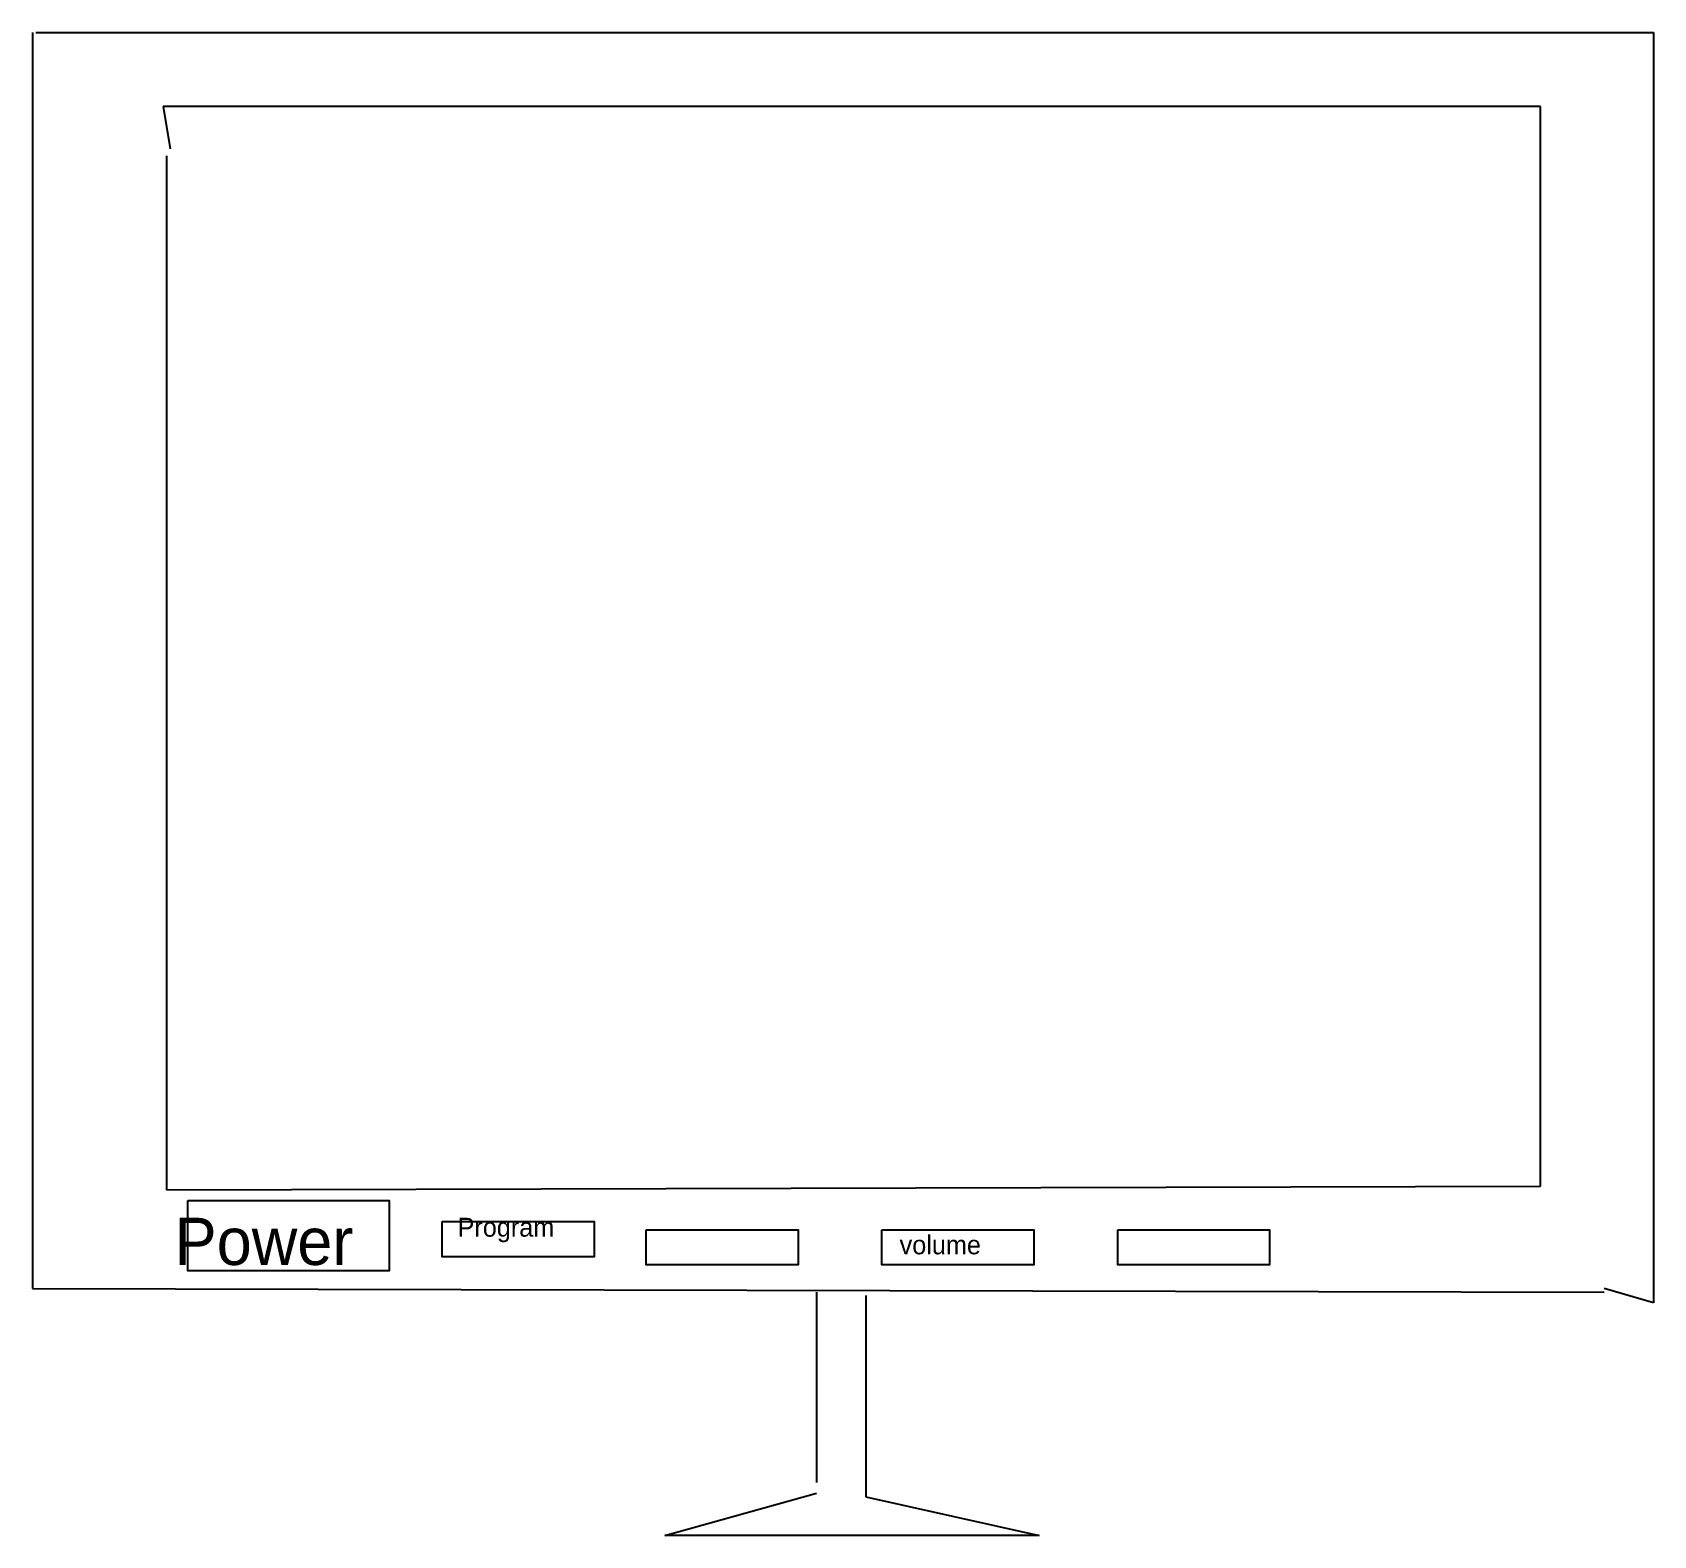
# Model space of a CAD drawing. Header units: inches. Extents: x 8 to 25.2, y -0.4 to 15.6.
import ezdxf

# ---------------------------------------------------------------- set-up
doc = ezdxf.new("R2010")
doc.units = ezdxf.units.IN
doc.header["$MEASUREMENT"] = 0

msp = doc.modelspace()

# ---------------------------------------------------------------- linework, layer by layer
for p, q in [((7.992, 15.567), (7.992, 2.25)), ((8.03, 15.567), (25.181, 15.567)), ((25.181, 15.567), (25.181, 2.1)), ((23.982, 14.781), (9.378, 14.781)), ((9.378, 14.781), (9.453, 14.332)), ((23.982, 3.334), (23.982, 14.781)), ((9.415, 14.257), (9.415, 3.297)), ((9.415, 3.297), (23.982, 3.334)), ((7.992, 2.25), (24.657, 2.212)), ((25.181, 2.1), (24.657, 2.25)), ((16.306, 2.212), (16.306, 0.192)), ((16.83, 2.175), (16.83, 0.043)), ((14.696, -0.369), (16.306, 0.08)), ((16.83, 0.043), (18.665, -0.369)), ((18.665, -0.369), (14.696, -0.369))]:
    msp.add_line(p, q)
for points in [[(9.64, 3.185), (11.775, 3.185), (11.775, 2.437), (9.64, 2.437)], [(12.336, 2.96), (13.947, 2.96), (13.947, 2.586), (12.336, 2.586)], [(14.5, 2.874), (16.11, 2.874), (16.11, 2.5), (14.5, 2.5)], [(17, 2.874), (18.61, 2.874), (18.61, 2.5), (17, 2.5)], [(19.5, 2.874), (21.11, 2.874), (21.11, 2.5), (19.5, 2.5)]]:
    msp.add_lwpolyline(points, close=True)

# ---------------------------------------------------------------- texts
at = {"attachment_point": 1}
for s, insert, char_height, width in [('Power', (9.5, 3), 0.5, 2), ('Program', (12.5, 3), 0.2, 1), ('volume', (17.187, 2.813), 0.2, 2)]:
    msp.add_mtext(s, dxfattribs=dict(at, insert=insert, char_height=char_height, width=width))

doc.saveas('drawing.dxf')
